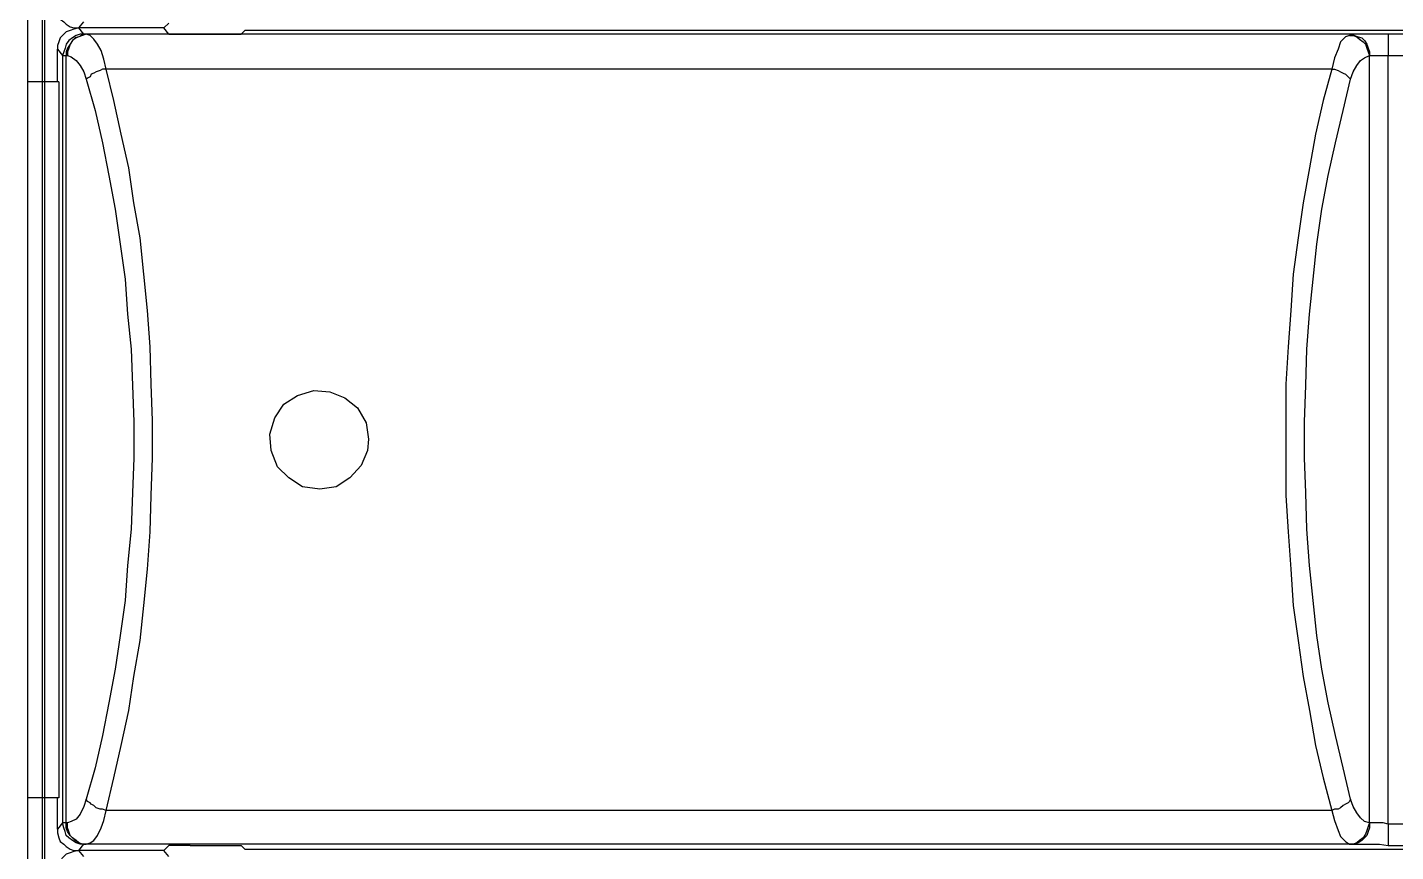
# Model space of a CAD drawing. Header units: centimetres. Extents: x -9.3 to 8.8, y -8.1 to 9.2.
# Drawn here: x -2.491 to -0.557, y 3.106 to 4.27 of the extents above; entities that cross this region are included whole.
import ezdxf

# ---------------------------------------------------------------- set-up
doc = ezdxf.new("R2010")
doc.units = ezdxf.units.CM
doc.header["$MEASUREMENT"] = 0
doc.layers.add('Camada 1', color=7, linetype='Continuous')

msp = doc.modelspace()

# ---------------------------------------------------------------- linework, layer by layer
at = {"layer": 'Camada 1', "color": 250, "lineweight": 25}
for points in [[(-2.49061, 6.68867), (-2.49061, 6.68867), (-2.49061, -0.45508), (-2.49061, -0.45508)], [(-2.46944, -0.43744), (-2.46944, -0.43744), (-2.46944, 6.67103), (-2.46944, 6.67103)], [(-2.46591, -0.43392), (-2.46591, -0.43392), (-2.46591, 6.6675), (-2.46591, 6.6675)], [(-2.41794, 4.26932), (-2.41794, 4.26932), (-2.41085, 4.27814), (-2.41085, 4.27814)], [(-2.29792, 4.26932), (-2.29792, 4.26932), (-2.29083, 4.27637), (-2.29083, 4.27637)], [(-2.29792, 4.26932), (-2.29792, 4.26932), (-2.41794, 4.26932), (-2.41794, 4.26932)], [(-2.29792, 4.26932), (-2.29792, 4.26932), (-2.41794, 4.26932), (-2.41794, 4.26932)], [(-2.41085, 4.2605), (-2.41085, 4.2605), (-2.41794, 4.26932), (-2.41794, 4.26932)], [(-2.40912, 4.2605), (-2.40912, 4.2605), (-2.41085, 4.2605), (-2.41085, 4.2605)], [(-2.40735, 4.2605), (-2.40735, 4.2605), (-2.40912, 4.2605), (-2.40912, 4.2605)], [(-0.61916, 4.2605), (-0.61916, 4.2605), (-2.40735, 4.2605), (-2.40735, 4.2605)], [(-2.29083, 4.2605), (-2.29083, 4.2605), (-2.29792, 4.26932), (-2.29792, 4.26932)], [(-2.29083, 4.2605), (-2.29083, 4.2605), (-2.26081, 4.2605), (-2.26081, 4.2605)], [(-2.26081, 4.2605), (-2.26081, 4.2605), (-2.18845, 4.2605), (-2.18845, 4.2605)], [(-2.18845, 4.2605), (-2.18845, 4.2605), (-2.18316, 4.26579), (-2.18316, 4.26579)], [(1.07015, 4.26579), (1.07015, 4.26579), (-2.18316, 4.26579), (-2.18316, 4.26579)], [(-0.61916, 4.2605), (-0.61916, 4.2605), (-0.62269, 4.25873), (-0.62269, 4.25873)], [(-0.56797, 4.2605), (-0.56797, 4.2605), (-0.61916, 4.2605), (-0.61916, 4.2605)], [(-0.56797, 4.2605), (-0.56797, 4.2605), (-0.56797, 4.23048), (-0.56797, 4.23048)], [(-0.5468, 4.2605), (-0.5468, 4.2605), (-0.56797, 4.2605), (-0.56797, 4.2605)], [(-2.44796, 4.2393), (-2.44796, 4.2393), (-2.4409, 4.23048), (-2.4409, 4.23048)], [(-2.44796, 4.1934), (-2.44796, 4.1934), (-2.44796, 4.2393), (-2.44796, 4.2393)], [(-2.4409, 4.23048), (-2.4409, 4.23048), (-2.43558, 4.23048), (-2.43558, 4.23048)], [(-2.4409, 4.23048), (-2.4409, 4.23048), (-2.4409, 3.14664), (-2.4409, 3.14664)], [(-2.43558, 4.23048), (-2.43558, 4.23048), (-2.43385, 4.23048), (-2.43385, 4.23048)], [(-2.43558, 3.14664), (-2.43558, 3.14664), (-2.43558, 4.23048), (-2.43558, 4.23048)], [(-0.59446, 3.14664), (-0.59446, 3.14664), (-0.59446, 4.23048), (-0.59446, 4.23048)], [(-0.59446, 4.23048), (-0.59446, 4.23048), (-0.59446, 4.23048), (-0.59446, 4.23048)], [(-0.59446, 4.23048), (-0.59446, 4.23048), (-0.56797, 4.23048), (-0.56797, 4.23048)], [(-0.56797, 3.14487), (-0.56797, 3.14487), (-0.56797, 4.23048), (-0.56797, 4.23048)], [(-0.56797, 4.23048), (-0.56797, 4.23048), (-0.5468, 4.23048), (-0.5468, 4.23048)], [(-0.64742, 4.21104), (-0.64742, 4.21104), (-2.3791, 4.21104), (-2.3791, 4.21104)], [(-2.44619, 4.1934), (-2.44619, 4.1934), (-2.49061, 4.1934), (-2.49061, 4.1934)], [(-2.44619, 4.1934), (-2.44619, 4.1934), (-2.44619, 3.18192), (-2.44619, 3.18192)], [(-2.44619, 3.18192), (-2.44619, 3.18192), (-2.49061, 3.18192), (-2.49061, 3.18192)], [(-2.44796, 3.13782), (-2.44796, 3.13782), (-2.44796, 3.18192), (-2.44796, 3.18192)], [(-0.64742, 3.16428), (-0.64742, 3.16428), (-2.3791, 3.16428), (-2.3791, 3.16428)], [(-2.4409, 3.14664), (-2.4409, 3.14664), (-2.44796, 3.13782), (-2.44796, 3.13782)], [(-2.43558, 3.14664), (-2.43558, 3.14664), (-2.4409, 3.14664), (-2.4409, 3.14664)], [(-2.43385, 3.14664), (-2.43385, 3.14664), (-2.43558, 3.14664), (-2.43558, 3.14664)], [(-0.59446, 3.14664), (-0.59446, 3.14664), (-0.59446, 3.14664), (-0.59446, 3.14664)], [(-0.56797, 3.14487), (-0.56797, 3.14487), (-0.56797, 3.11485), (-0.56797, 3.11485)], [(-0.5468, 3.14487), (-0.5468, 3.14487), (-0.56797, 3.14487), (-0.56797, 3.14487)], [(-2.41794, 3.1078), (-2.41794, 3.1078), (-2.41085, 3.11662), (-2.41085, 3.11662)], [(-2.41085, 3.11662), (-2.41085, 3.11662), (-2.40912, 3.11662), (-2.40912, 3.11662)], [(-2.40912, 3.11662), (-2.40912, 3.11662), (-2.40735, 3.11662), (-2.40735, 3.11662)], [(-0.61916, 3.11662), (-0.61916, 3.11662), (-2.40735, 3.11662), (-2.40735, 3.11662)], [(-2.29792, 3.1078), (-2.29792, 3.1078), (-2.29083, 3.11485), (-2.29083, 3.11485)], [(-2.26081, 3.11485), (-2.26081, 3.11485), (-2.29083, 3.11485), (-2.29083, 3.11485)], [(-2.26081, 3.11485), (-2.26081, 3.11485), (-2.18845, 3.11485), (-2.18845, 3.11485)], [(-2.18845, 3.11485), (-2.18845, 3.11485), (-2.18316, 3.10956), (-2.18316, 3.10956)], [(-0.62269, 3.11662), (-0.62269, 3.11662), (-0.61916, 3.11662), (-0.61916, 3.11662)], [(-0.56797, 3.11485), (-0.56797, 3.11485), (-0.5468, 3.11485), (-0.5468, 3.11485)], [(-2.29792, 3.1078), (-2.29792, 3.1078), (-2.41794, 3.1078), (-2.41794, 3.1078)], [(-2.29792, 3.1078), (-2.29792, 3.1078), (-2.41794, 3.1078), (-2.41794, 3.1078)], [(-2.41085, 3.09898), (-2.41085, 3.09898), (-2.41794, 3.1078), (-2.41794, 3.1078)], [(-2.29083, 3.09898), (-2.29083, 3.09898), (-2.29792, 3.1078), (-2.29792, 3.1078)], [(-2.18316, 3.10956), (-2.18316, 3.10956), (1.07015, 3.10956), (1.07015, 3.10956)]]:
    msp.add_open_spline(points, degree=3, dxfattribs=at)
for points, knots in [([(-2.44796, 4.2993), (-2.44796, 4.2993), (-2.44796, 4.29401), (-2.44796, 4.29401), (-2.44796, 4.29401), (-2.44619, 4.28696), (-2.44619, 4.28696), (-2.44619, 4.28696), (-2.4444, 4.28166), (-2.4444, 4.28166), (-2.4444, 4.28166), (-2.4391, 4.27814), (-2.4391, 4.27814), (-2.4391, 4.27814), (-2.43558, 4.27461), (-2.43558, 4.27461), (-2.43558, 4.27461), (-2.43028, 4.27108), (-2.43028, 4.27108), (-2.43028, 4.27108), (-2.42499, 4.26932), (-2.42499, 4.26932), (-2.42499, 4.26932), (-2.41794, 4.26932), (-2.41794, 4.26932)], [0, 0, 0, 0, 0.125, 0.125, 0.125, 0.25, 0.25, 0.25, 0.375, 0.375, 0.375, 0.5, 0.5, 0.5, 0.625, 0.625, 0.625, 0.75, 0.75, 0.75, 0.875, 0.875, 0.875, 1, 1, 1, 1]), ([(-2.41794, 4.26932), (-2.41794, 4.26932), (-2.42499, 4.26755), (-2.42499, 4.26755), (-2.42499, 4.26755), (-2.43028, 4.26579), (-2.43028, 4.26579), (-2.43028, 4.26579), (-2.43558, 4.26403), (-2.43558, 4.26403), (-2.43558, 4.26403), (-2.4391, 4.2605), (-2.4391, 4.2605), (-2.4391, 4.2605), (-2.4444, 4.25521), (-2.4444, 4.25521), (-2.4444, 4.25521), (-2.44619, 4.24991), (-2.44619, 4.24991), (-2.44619, 4.24991), (-2.44796, 4.24459), (-2.44796, 4.24459), (-2.44796, 4.24459), (-2.44796, 4.2393), (-2.44796, 4.2393)], [0, 0, 0, 0, 0.125, 0.125, 0.125, 0.25, 0.25, 0.25, 0.375, 0.375, 0.375, 0.5, 0.5, 0.5, 0.625, 0.625, 0.625, 0.75, 0.75, 0.75, 0.875, 0.875, 0.875, 1, 1, 1, 1]), ([(-2.41085, 4.2605), (-2.41085, 4.2605), (-2.41617, 4.2605), (-2.41617, 4.2605), (-2.41617, 4.2605), (-2.42146, 4.25873), (-2.42146, 4.25873), (-2.42146, 4.25873), (-2.42676, 4.25521), (-2.42676, 4.25521), (-2.42676, 4.25521), (-2.43205, 4.25164), (-2.43205, 4.25164), (-2.43205, 4.25164), (-2.43558, 4.24639), (-2.43558, 4.24639), (-2.43558, 4.24639), (-2.43734, 4.24106), (-2.43734, 4.24106), (-2.43734, 4.24106), (-2.4391, 4.23577), (-2.4391, 4.23577), (-2.4391, 4.23577), (-2.4409, 4.23048), (-2.4409, 4.23048)], [0, 0, 0, 0, 0.125, 0.125, 0.125, 0.25, 0.25, 0.25, 0.375, 0.375, 0.375, 0.5, 0.5, 0.5, 0.625, 0.625, 0.625, 0.75, 0.75, 0.75, 0.875, 0.875, 0.875, 1, 1, 1, 1]), ([(-2.40912, 4.2605), (-2.40912, 4.2605), (-2.41441, 4.25873), (-2.41441, 4.25873), (-2.41441, 4.25873), (-2.41794, 4.25697), (-2.41794, 4.25697), (-2.41794, 4.25697), (-2.42323, 4.25521), (-2.42323, 4.25521), (-2.42323, 4.25521), (-2.42676, 4.25164), (-2.42676, 4.25164), (-2.42676, 4.25164), (-2.43028, 4.24639), (-2.43028, 4.24639), (-2.43028, 4.24639), (-2.43385, 4.24106), (-2.43385, 4.24106), (-2.43385, 4.24106), (-2.43558, 4.23577), (-2.43558, 4.23577), (-2.43558, 4.23577), (-2.43558, 4.23048), (-2.43558, 4.23048)], [0, 0, 0, 0, 0.125, 0.125, 0.125, 0.25, 0.25, 0.25, 0.375, 0.375, 0.375, 0.5, 0.5, 0.5, 0.625, 0.625, 0.625, 0.75, 0.75, 0.75, 0.875, 0.875, 0.875, 1, 1, 1, 1]), ([(-2.40735, 4.2605), (-2.40735, 4.2605), (-2.41265, 4.25873), (-2.41265, 4.25873), (-2.41265, 4.25873), (-2.41794, 4.25697), (-2.41794, 4.25697), (-2.41794, 4.25697), (-2.42146, 4.25521), (-2.42146, 4.25521), (-2.42146, 4.25521), (-2.42676, 4.25164), (-2.42676, 4.25164), (-2.42676, 4.25164), (-2.43028, 4.24639), (-2.43028, 4.24639), (-2.43028, 4.24639), (-2.43205, 4.24106), (-2.43205, 4.24106), (-2.43205, 4.24106), (-2.43385, 4.23577), (-2.43385, 4.23577), (-2.43385, 4.23577), (-2.43385, 4.23048), (-2.43385, 4.23048)], [0, 0, 0, 0, 0.125, 0.125, 0.125, 0.25, 0.25, 0.25, 0.375, 0.375, 0.375, 0.5, 0.5, 0.5, 0.625, 0.625, 0.625, 0.75, 0.75, 0.75, 0.875, 0.875, 0.875, 1, 1, 1, 1]), ([(-2.3791, 4.21104), (-2.3791, 4.21104), (-2.38262, 4.22518), (-2.38262, 4.22518), (-2.38262, 4.22518), (-2.38615, 4.23753), (-2.38615, 4.23753), (-2.38615, 4.23753), (-2.39144, 4.24639), (-2.39144, 4.24639), (-2.39144, 4.24639), (-2.39673, 4.25344), (-2.39673, 4.25344), (-2.39673, 4.25344), (-2.40203, 4.25873), (-2.40203, 4.25873), (-2.40203, 4.25873), (-2.40735, 4.2605), (-2.40735, 4.2605)], [0, 0, 0, 0, 0.1666667, 0.1666667, 0.1666667, 0.3333333, 0.3333333, 0.3333333, 0.5, 0.5, 0.5, 0.6666667, 0.6666667, 0.6666667, 0.8333333, 0.8333333, 0.8333333, 1, 1, 1, 1]), ([(-0.62269, 4.25873), (-0.62269, 4.25873), (-0.62801, 4.25697), (-0.62801, 4.25697), (-0.62801, 4.25697), (-0.63507, 4.24991), (-0.63507, 4.24991), (-0.63507, 4.24991), (-0.6386, 4.2393), (-0.6386, 4.2393), (-0.6386, 4.2393), (-0.64389, 4.22695), (-0.64389, 4.22695), (-0.64389, 4.22695), (-0.64742, 4.21104), (-0.64742, 4.21104)], [0, 0, 0, 0, 0.2, 0.2, 0.2, 0.4, 0.4, 0.4, 0.6, 0.6, 0.6, 0.8, 0.8, 0.8, 1, 1, 1, 1]), ([(-0.62269, 4.25873), (-0.62269, 4.25873), (-0.61739, 4.25873), (-0.61739, 4.25873), (-0.61739, 4.25873), (-0.6121, 4.25697), (-0.6121, 4.25697), (-0.6121, 4.25697), (-0.60857, 4.25344), (-0.60857, 4.25344), (-0.60857, 4.25344), (-0.60328, 4.24991), (-0.60328, 4.24991), (-0.60328, 4.24991), (-0.59976, 4.24639), (-0.59976, 4.24639), (-0.59976, 4.24639), (-0.59799, 4.24106), (-0.59799, 4.24106), (-0.59799, 4.24106), (-0.59623, 4.23577), (-0.59623, 4.23577), (-0.59623, 4.23577), (-0.59446, 4.23048), (-0.59446, 4.23048)], [0, 0, 0, 0, 0.125, 0.125, 0.125, 0.25, 0.25, 0.25, 0.375, 0.375, 0.375, 0.5, 0.5, 0.5, 0.625, 0.625, 0.625, 0.75, 0.75, 0.75, 0.875, 0.875, 0.875, 1, 1, 1, 1]), ([(-0.61916, 4.2605), (-0.61916, 4.2605), (-0.61563, 4.25873), (-0.61563, 4.25873), (-0.61563, 4.25873), (-0.61034, 4.25697), (-0.61034, 4.25697), (-0.61034, 4.25697), (-0.60505, 4.25521), (-0.60505, 4.25521), (-0.60505, 4.25521), (-0.60152, 4.25164), (-0.60152, 4.25164), (-0.60152, 4.25164), (-0.59799, 4.24639), (-0.59799, 4.24639), (-0.59799, 4.24639), (-0.59623, 4.24106), (-0.59623, 4.24106), (-0.59623, 4.24106), (-0.59446, 4.23577), (-0.59446, 4.23577), (-0.59446, 4.23577), (-0.59446, 4.23048), (-0.59446, 4.23048)], [0, 0, 0, 0, 0.125, 0.125, 0.125, 0.25, 0.25, 0.25, 0.375, 0.375, 0.375, 0.5, 0.5, 0.5, 0.625, 0.625, 0.625, 0.75, 0.75, 0.75, 0.875, 0.875, 0.875, 1, 1, 1, 1]), ([(-2.43385, 4.23048), (-2.43385, 4.23048), (-2.42852, 4.22871), (-2.42852, 4.22871), (-2.42852, 4.22871), (-2.42146, 4.22342), (-2.42146, 4.22342), (-2.42146, 4.22342), (-2.41617, 4.21637), (-2.41617, 4.21637), (-2.41617, 4.21637), (-2.41085, 4.20751), (-2.41085, 4.20751), (-2.41085, 4.20751), (-2.40735, 4.19693), (-2.40735, 4.19693)], [0, 0, 0, 0, 0.2, 0.2, 0.2, 0.4, 0.4, 0.4, 0.6, 0.6, 0.6, 0.8, 0.8, 0.8, 1, 1, 1, 1]), ([(-0.62096, 4.19693), (-0.62096, 4.19693), (-0.61739, 4.20751), (-0.61739, 4.20751), (-0.61739, 4.20751), (-0.6121, 4.21637), (-0.6121, 4.21637), (-0.6121, 4.21637), (-0.60681, 4.22342), (-0.60681, 4.22342), (-0.60681, 4.22342), (-0.60152, 4.22695), (-0.60152, 4.22695), (-0.60152, 4.22695), (-0.59446, 4.23048), (-0.59446, 4.23048)], [0, 0, 0, 0, 0.2, 0.2, 0.2, 0.4, 0.4, 0.4, 0.6, 0.6, 0.6, 0.8, 0.8, 0.8, 1, 1, 1, 1]), ([(-2.3791, 4.21104), (-2.3791, 4.21104), (-2.38439, 4.21104), (-2.38439, 4.21104), (-2.38439, 4.21104), (-2.38792, 4.20927), (-2.38792, 4.20927), (-2.38792, 4.20927), (-2.39321, 4.20751), (-2.39321, 4.20751), (-2.39321, 4.20751), (-2.39673, 4.20575), (-2.39673, 4.20575), (-2.39673, 4.20575), (-2.4003, 4.20398), (-2.4003, 4.20398), (-2.4003, 4.20398), (-2.40203, 4.20046), (-2.40203, 4.20046), (-2.40203, 4.20046), (-2.40559, 4.19869), (-2.40559, 4.19869), (-2.40559, 4.19869), (-2.40735, 4.19693), (-2.40735, 4.19693)], [0, 0, 0, 0, 0.125, 0.125, 0.125, 0.25, 0.25, 0.25, 0.375, 0.375, 0.375, 0.5, 0.5, 0.5, 0.625, 0.625, 0.625, 0.75, 0.75, 0.75, 0.875, 0.875, 0.875, 1, 1, 1, 1]), ([(-2.40735, 4.19693), (-2.40735, 4.19693), (-2.39497, 4.15279), (-2.39497, 4.15279), (-2.39497, 4.15279), (-2.38439, 4.1069), (-2.38439, 4.1069), (-2.38439, 4.1069), (-2.37557, 4.061), (-2.37557, 4.061), (-2.37557, 4.061), (-2.36675, 4.01334), (-2.36675, 4.01334), (-2.36675, 4.01334), (-2.35969, 3.96392), (-2.35969, 3.96392), (-2.35969, 3.96392), (-2.3526, 3.91449), (-2.3526, 3.91449), (-2.3526, 3.91449), (-2.34907, 3.86507), (-2.34907, 3.86507), (-2.34907, 3.86507), (-2.34378, 3.81565), (-2.34378, 3.81565), (-2.34378, 3.81565), (-2.34202, 3.76446), (-2.34202, 3.76446), (-2.34202, 3.76446), (-2.34026, 3.71327), (-2.34026, 3.71327), (-2.34026, 3.71327), (-2.34026, 3.66208), (-2.34026, 3.66208), (-2.34026, 3.66208), (-2.34202, 3.61262), (-2.34202, 3.61262), (-2.34202, 3.61262), (-2.34378, 3.56147), (-2.34378, 3.56147), (-2.34378, 3.56147), (-2.34907, 3.51028), (-2.34907, 3.51028), (-2.34907, 3.51028), (-2.3526, 3.46082), (-2.3526, 3.46082), (-2.3526, 3.46082), (-2.35969, 3.41143), (-2.35969, 3.41143), (-2.35969, 3.41143), (-2.36675, 3.36374), (-2.36675, 3.36374), (-2.36675, 3.36374), (-2.37557, 3.31608), (-2.37557, 3.31608), (-2.37557, 3.31608), (-2.38439, 3.27018), (-2.38439, 3.27018), (-2.38439, 3.27018), (-2.39497, 3.22432), (-2.39497, 3.22432), (-2.39497, 3.22432), (-2.40735, 3.18015), (-2.40735, 3.18015)], [0, 0, 0, 0, 0.047619, 0.047619, 0.047619, 0.0952381, 0.0952381, 0.0952381, 0.1428571, 0.1428571, 0.1428571, 0.1904762, 0.1904762, 0.1904762, 0.2380952, 0.2380952, 0.2380952, 0.2857143, 0.2857143, 0.2857143, 0.3333333, 0.3333333, 0.3333333, 0.3809524, 0.3809524, 0.3809524, 0.4285714, 0.4285714, 0.4285714, 0.4761905, 0.4761905, 0.4761905, 0.5238095, 0.5238095, 0.5238095, 0.5714286, 0.5714286, 0.5714286, 0.6190476, 0.6190476, 0.6190476, 0.6666667, 0.6666667, 0.6666667, 0.7142857, 0.7142857, 0.7142857, 0.7619048, 0.7619048, 0.7619048, 0.8095238, 0.8095238, 0.8095238, 0.8571429, 0.8571429, 0.8571429, 0.9047619, 0.9047619, 0.9047619, 0.952381, 0.952381, 0.952381, 1, 1, 1, 1]), ([(-2.3791, 3.16428), (-2.3791, 3.16428), (-2.36851, 3.21017), (-2.36851, 3.21017), (-2.36851, 3.21017), (-2.35793, 3.25607), (-2.35793, 3.25607), (-2.35793, 3.25607), (-2.34731, 3.30549), (-2.34731, 3.30549), (-2.34731, 3.30549), (-2.34026, 3.35315), (-2.34026, 3.35315), (-2.34026, 3.35315), (-2.33144, 3.40434), (-2.33144, 3.40434), (-2.33144, 3.40434), (-2.32614, 3.45377), (-2.32614, 3.45377), (-2.32614, 3.45377), (-2.32085, 3.50499), (-2.32085, 3.50499), (-2.32085, 3.50499), (-2.31732, 3.55794), (-2.31732, 3.55794), (-2.31732, 3.55794), (-2.31556, 3.60913), (-2.31556, 3.60913), (-2.31556, 3.60913), (-2.3138, 3.66208), (-2.3138, 3.66208), (-2.3138, 3.66208), (-2.3138, 3.71503), (-2.3138, 3.71503), (-2.3138, 3.71503), (-2.31556, 3.76622), (-2.31556, 3.76622), (-2.31556, 3.76622), (-2.31732, 3.81917), (-2.31732, 3.81917), (-2.31732, 3.81917), (-2.32085, 3.87036), (-2.32085, 3.87036), (-2.32085, 3.87036), (-2.32614, 3.92158), (-2.32614, 3.92158), (-2.32614, 3.92158), (-2.33144, 3.97277), (-2.33144, 3.97277), (-2.33144, 3.97277), (-2.34026, 4.02216), (-2.34026, 4.02216), (-2.34026, 4.02216), (-2.34731, 4.07162), (-2.34731, 4.07162), (-2.34731, 4.07162), (-2.35793, 4.11925), (-2.35793, 4.11925), (-2.35793, 4.11925), (-2.36851, 4.16694), (-2.36851, 4.16694), (-2.36851, 4.16694), (-2.3791, 4.21104), (-2.3791, 4.21104)], [0, 0, 0, 0, 0.047619, 0.047619, 0.047619, 0.0952381, 0.0952381, 0.0952381, 0.1428571, 0.1428571, 0.1428571, 0.1904762, 0.1904762, 0.1904762, 0.2380952, 0.2380952, 0.2380952, 0.2857143, 0.2857143, 0.2857143, 0.3333333, 0.3333333, 0.3333333, 0.3809524, 0.3809524, 0.3809524, 0.4285714, 0.4285714, 0.4285714, 0.4761905, 0.4761905, 0.4761905, 0.5238095, 0.5238095, 0.5238095, 0.5714286, 0.5714286, 0.5714286, 0.6190476, 0.6190476, 0.6190476, 0.6666667, 0.6666667, 0.6666667, 0.7142857, 0.7142857, 0.7142857, 0.7619048, 0.7619048, 0.7619048, 0.8095238, 0.8095238, 0.8095238, 0.8571429, 0.8571429, 0.8571429, 0.9047619, 0.9047619, 0.9047619, 0.952381, 0.952381, 0.952381, 1, 1, 1, 1]), ([(-0.64742, 4.21104), (-0.64742, 4.21104), (-0.65976, 4.16694), (-0.65976, 4.16694), (-0.65976, 4.16694), (-0.67038, 4.11925), (-0.67038, 4.11925), (-0.67038, 4.11925), (-0.6792, 4.07162), (-0.6792, 4.07162), (-0.6792, 4.07162), (-0.68802, 4.02216), (-0.68802, 4.02216), (-0.68802, 4.02216), (-0.69508, 3.97277), (-0.69508, 3.97277), (-0.69508, 3.97277), (-0.70213, 3.92158), (-0.70213, 3.92158), (-0.70213, 3.92158), (-0.70566, 3.87036), (-0.70566, 3.87036), (-0.70566, 3.87036), (-0.70919, 3.81917), (-0.70919, 3.81917), (-0.70919, 3.81917), (-0.71275, 3.76622), (-0.71275, 3.76622), (-0.71275, 3.76622), (-0.71275, 3.60913), (-0.71275, 3.60913), (-0.71275, 3.60913), (-0.70919, 3.55794), (-0.70919, 3.55794), (-0.70919, 3.55794), (-0.70566, 3.50499), (-0.70566, 3.50499), (-0.70566, 3.50499), (-0.70213, 3.45377), (-0.70213, 3.45377), (-0.70213, 3.45377), (-0.69508, 3.40434), (-0.69508, 3.40434), (-0.69508, 3.40434), (-0.68802, 3.35315), (-0.68802, 3.35315), (-0.68802, 3.35315), (-0.6792, 3.30549), (-0.6792, 3.30549), (-0.6792, 3.30549), (-0.67038, 3.25607), (-0.67038, 3.25607), (-0.67038, 3.25607), (-0.65976, 3.21017), (-0.65976, 3.21017), (-0.65976, 3.21017), (-0.64742, 3.16428), (-0.64742, 3.16428)], [0, 0, 0, 0, 0.0526316, 0.0526316, 0.0526316, 0.1052632, 0.1052632, 0.1052632, 0.1578947, 0.1578947, 0.1578947, 0.2105263, 0.2105263, 0.2105263, 0.2631579, 0.2631579, 0.2631579, 0.3157895, 0.3157895, 0.3157895, 0.3684211, 0.3684211, 0.3684211, 0.4210526, 0.4210526, 0.4210526, 0.4736842, 0.4736842, 0.4736842, 0.5263158, 0.5263158, 0.5263158, 0.5789474, 0.5789474, 0.5789474, 0.6315789, 0.6315789, 0.6315789, 0.6842105, 0.6842105, 0.6842105, 0.7368421, 0.7368421, 0.7368421, 0.7894737, 0.7894737, 0.7894737, 0.8421053, 0.8421053, 0.8421053, 0.8947368, 0.8947368, 0.8947368, 0.9473684, 0.9473684, 0.9473684, 1, 1, 1, 1]), ([(-0.62096, 3.18015), (-0.62096, 3.18015), (-0.63154, 3.22432), (-0.63154, 3.22432), (-0.63154, 3.22432), (-0.64212, 3.27018), (-0.64212, 3.27018), (-0.64212, 3.27018), (-0.65271, 3.31608), (-0.65271, 3.31608), (-0.65271, 3.31608), (-0.66153, 3.36374), (-0.66153, 3.36374), (-0.66153, 3.36374), (-0.66858, 3.41143), (-0.66858, 3.41143), (-0.66858, 3.41143), (-0.67387, 3.46082), (-0.67387, 3.46082), (-0.67387, 3.46082), (-0.6792, 3.51028), (-0.6792, 3.51028), (-0.6792, 3.51028), (-0.68273, 3.56147), (-0.68273, 3.56147), (-0.68273, 3.56147), (-0.68449, 3.61262), (-0.68449, 3.61262), (-0.68449, 3.61262), (-0.68626, 3.66208), (-0.68626, 3.66208), (-0.68626, 3.66208), (-0.68626, 3.71327), (-0.68626, 3.71327), (-0.68626, 3.71327), (-0.68449, 3.76446), (-0.68449, 3.76446), (-0.68449, 3.76446), (-0.68273, 3.81565), (-0.68273, 3.81565), (-0.68273, 3.81565), (-0.6792, 3.86507), (-0.6792, 3.86507), (-0.6792, 3.86507), (-0.67387, 3.91449), (-0.67387, 3.91449), (-0.67387, 3.91449), (-0.66858, 3.96392), (-0.66858, 3.96392), (-0.66858, 3.96392), (-0.66153, 4.01334), (-0.66153, 4.01334), (-0.66153, 4.01334), (-0.65271, 4.061), (-0.65271, 4.061), (-0.65271, 4.061), (-0.64212, 4.1069), (-0.64212, 4.1069), (-0.64212, 4.1069), (-0.63154, 4.15279), (-0.63154, 4.15279), (-0.63154, 4.15279), (-0.62096, 4.19693), (-0.62096, 4.19693)], [0, 0, 0, 0, 0.047619, 0.047619, 0.047619, 0.0952381, 0.0952381, 0.0952381, 0.1428571, 0.1428571, 0.1428571, 0.1904762, 0.1904762, 0.1904762, 0.2380952, 0.2380952, 0.2380952, 0.2857143, 0.2857143, 0.2857143, 0.3333333, 0.3333333, 0.3333333, 0.3809524, 0.3809524, 0.3809524, 0.4285714, 0.4285714, 0.4285714, 0.4761905, 0.4761905, 0.4761905, 0.5238095, 0.5238095, 0.5238095, 0.5714286, 0.5714286, 0.5714286, 0.6190476, 0.6190476, 0.6190476, 0.6666667, 0.6666667, 0.6666667, 0.7142857, 0.7142857, 0.7142857, 0.7619048, 0.7619048, 0.7619048, 0.8095238, 0.8095238, 0.8095238, 0.8571429, 0.8571429, 0.8571429, 0.9047619, 0.9047619, 0.9047619, 0.952381, 0.952381, 0.952381, 1, 1, 1, 1]), ([(-0.64742, 4.21104), (-0.64742, 4.21104), (-0.64389, 4.21104), (-0.64389, 4.21104), (-0.64389, 4.21104), (-0.6386, 4.20927), (-0.6386, 4.20927), (-0.6386, 4.20927), (-0.63507, 4.20751), (-0.63507, 4.20751), (-0.63507, 4.20751), (-0.63154, 4.20575), (-0.63154, 4.20575), (-0.63154, 4.20575), (-0.62801, 4.20398), (-0.62801, 4.20398), (-0.62801, 4.20398), (-0.62449, 4.20046), (-0.62449, 4.20046), (-0.62449, 4.20046), (-0.62269, 4.19869), (-0.62269, 4.19869), (-0.62269, 4.19869), (-0.62096, 4.19693), (-0.62096, 4.19693)], [0, 0, 0, 0, 0.125, 0.125, 0.125, 0.25, 0.25, 0.25, 0.375, 0.375, 0.375, 0.5, 0.5, 0.5, 0.625, 0.625, 0.625, 0.75, 0.75, 0.75, 0.875, 0.875, 0.875, 1, 1, 1, 1]), ([(-2.0084, 3.68854), (-2.0084, 3.68854), (-2.01192, 3.71151), (-2.01192, 3.71151), (-2.01192, 3.71151), (-2.02427, 3.73267), (-2.02427, 3.73267), (-2.02427, 3.73267), (-2.04195, 3.74682), (-2.04195, 3.74682), (-2.04195, 3.74682), (-2.06311, 3.75564), (-2.06311, 3.75564), (-2.06311, 3.75564), (-2.08608, 3.7574), (-2.08608, 3.7574), (-2.08608, 3.7574), (-2.10901, 3.75035), (-2.10901, 3.75035), (-2.10901, 3.75035), (-2.12845, 3.73796), (-2.12845, 3.73796), (-2.12845, 3.73796), (-2.14079, 3.71856), (-2.14079, 3.71856), (-2.14079, 3.71856), (-2.14785, 3.69559), (-2.14785, 3.69559), (-2.14785, 3.69559), (-2.14609, 3.67266), (-2.14609, 3.67266), (-2.14609, 3.67266), (-2.13727, 3.6497), (-2.13727, 3.6497), (-2.13727, 3.6497), (-2.12139, 3.63382), (-2.12139, 3.63382), (-2.12139, 3.63382), (-2.10195, 3.62148), (-2.10195, 3.62148), (-2.10195, 3.62148), (-2.07726, 3.61795), (-2.07726, 3.61795), (-2.07726, 3.61795), (-2.05429, 3.62148), (-2.05429, 3.62148), (-2.05429, 3.62148), (-2.03489, 3.63382), (-2.03489, 3.63382), (-2.03489, 3.63382), (-2.01902, 3.6515), (-2.01902, 3.6515), (-2.01902, 3.6515), (-2.01016, 3.67266), (-2.01016, 3.67266), (-2.01016, 3.67266), (-2.0084, 3.68854), (-2.0084, 3.68854)], [0, 0, 0, 0, 0.0526316, 0.0526316, 0.0526316, 0.1052632, 0.1052632, 0.1052632, 0.1578947, 0.1578947, 0.1578947, 0.2105263, 0.2105263, 0.2105263, 0.2631579, 0.2631579, 0.2631579, 0.3157895, 0.3157895, 0.3157895, 0.3684211, 0.3684211, 0.3684211, 0.4210526, 0.4210526, 0.4210526, 0.4736842, 0.4736842, 0.4736842, 0.5263158, 0.5263158, 0.5263158, 0.5789474, 0.5789474, 0.5789474, 0.6315789, 0.6315789, 0.6315789, 0.6842105, 0.6842105, 0.6842105, 0.7368421, 0.7368421, 0.7368421, 0.7894737, 0.7894737, 0.7894737, 0.8421053, 0.8421053, 0.8421053, 0.8947368, 0.8947368, 0.8947368, 0.9473684, 0.9473684, 0.9473684, 1, 1, 1, 1]), ([(-2.0084, 3.68854), (-2.0084, 3.68854), (-2.01192, 3.71151), (-2.01192, 3.71151), (-2.01192, 3.71151), (-2.02427, 3.73267), (-2.02427, 3.73267), (-2.02427, 3.73267), (-2.04195, 3.74682), (-2.04195, 3.74682), (-2.04195, 3.74682), (-2.06311, 3.75564), (-2.06311, 3.75564), (-2.06311, 3.75564), (-2.08608, 3.7574), (-2.08608, 3.7574), (-2.08608, 3.7574), (-2.10901, 3.75035), (-2.10901, 3.75035), (-2.10901, 3.75035), (-2.12845, 3.73796), (-2.12845, 3.73796), (-2.12845, 3.73796), (-2.14079, 3.71856), (-2.14079, 3.71856), (-2.14079, 3.71856), (-2.14785, 3.69559), (-2.14785, 3.69559), (-2.14785, 3.69559), (-2.14609, 3.67266), (-2.14609, 3.67266), (-2.14609, 3.67266), (-2.13727, 3.6497), (-2.13727, 3.6497), (-2.13727, 3.6497), (-2.12139, 3.63382), (-2.12139, 3.63382), (-2.12139, 3.63382), (-2.10195, 3.62148), (-2.10195, 3.62148), (-2.10195, 3.62148), (-2.07726, 3.61795), (-2.07726, 3.61795), (-2.07726, 3.61795), (-2.05429, 3.62148), (-2.05429, 3.62148), (-2.05429, 3.62148), (-2.03489, 3.63382), (-2.03489, 3.63382), (-2.03489, 3.63382), (-2.01902, 3.6515), (-2.01902, 3.6515), (-2.01902, 3.6515), (-2.01016, 3.67266), (-2.01016, 3.67266), (-2.01016, 3.67266), (-2.0084, 3.68854), (-2.0084, 3.68854)], [0, 0, 0, 0, 0.0526316, 0.0526316, 0.0526316, 0.1052632, 0.1052632, 0.1052632, 0.1578947, 0.1578947, 0.1578947, 0.2105263, 0.2105263, 0.2105263, 0.2631579, 0.2631579, 0.2631579, 0.3157895, 0.3157895, 0.3157895, 0.3684211, 0.3684211, 0.3684211, 0.4210526, 0.4210526, 0.4210526, 0.4736842, 0.4736842, 0.4736842, 0.5263158, 0.5263158, 0.5263158, 0.5789474, 0.5789474, 0.5789474, 0.6315789, 0.6315789, 0.6315789, 0.6842105, 0.6842105, 0.6842105, 0.7368421, 0.7368421, 0.7368421, 0.7894737, 0.7894737, 0.7894737, 0.8421053, 0.8421053, 0.8421053, 0.8947368, 0.8947368, 0.8947368, 0.9473684, 0.9473684, 0.9473684, 1, 1, 1, 1]), ([(-2.40735, 3.18015), (-2.40735, 3.18015), (-2.41085, 3.16957), (-2.41085, 3.16957), (-2.41085, 3.16957), (-2.41617, 3.15898), (-2.41617, 3.15898), (-2.41617, 3.15898), (-2.42146, 3.15193), (-2.42146, 3.15193), (-2.42146, 3.15193), (-2.42852, 3.1484), (-2.42852, 3.1484), (-2.42852, 3.1484), (-2.43385, 3.14664), (-2.43385, 3.14664)], [0, 0, 0, 0, 0.2, 0.2, 0.2, 0.4, 0.4, 0.4, 0.6, 0.6, 0.6, 0.8, 0.8, 0.8, 1, 1, 1, 1]), ([(-2.3791, 3.16428), (-2.3791, 3.16428), (-2.38439, 3.16604), (-2.38439, 3.16604), (-2.38439, 3.16604), (-2.38792, 3.16604), (-2.38792, 3.16604), (-2.38792, 3.16604), (-2.39321, 3.1678), (-2.39321, 3.1678), (-2.39321, 3.1678), (-2.39673, 3.17133), (-2.39673, 3.17133), (-2.39673, 3.17133), (-2.4003, 3.1731), (-2.4003, 3.1731), (-2.4003, 3.1731), (-2.40203, 3.17486), (-2.40203, 3.17486), (-2.40203, 3.17486), (-2.40559, 3.17662), (-2.40559, 3.17662), (-2.40559, 3.17662), (-2.40735, 3.18015), (-2.40735, 3.18015)], [0, 0, 0, 0, 0.125, 0.125, 0.125, 0.25, 0.25, 0.25, 0.375, 0.375, 0.375, 0.5, 0.5, 0.5, 0.625, 0.625, 0.625, 0.75, 0.75, 0.75, 0.875, 0.875, 0.875, 1, 1, 1, 1]), ([(-0.62096, 3.18015), (-0.62096, 3.18015), (-0.62269, 3.17662), (-0.62269, 3.17662), (-0.62269, 3.17662), (-0.62449, 3.17486), (-0.62449, 3.17486), (-0.62449, 3.17486), (-0.62801, 3.1731), (-0.62801, 3.1731), (-0.62801, 3.1731), (-0.63154, 3.17133), (-0.63154, 3.17133), (-0.63154, 3.17133), (-0.63507, 3.1678), (-0.63507, 3.1678), (-0.63507, 3.1678), (-0.6386, 3.16604), (-0.6386, 3.16604), (-0.6386, 3.16604), (-0.64389, 3.16604), (-0.64389, 3.16604), (-0.64389, 3.16604), (-0.64742, 3.16428), (-0.64742, 3.16428)], [0, 0, 0, 0, 0.125, 0.125, 0.125, 0.25, 0.25, 0.25, 0.375, 0.375, 0.375, 0.5, 0.5, 0.5, 0.625, 0.625, 0.625, 0.75, 0.75, 0.75, 0.875, 0.875, 0.875, 1, 1, 1, 1]), ([(-0.59446, 3.14664), (-0.59446, 3.14664), (-0.60152, 3.1484), (-0.60152, 3.1484), (-0.60152, 3.1484), (-0.60681, 3.15369), (-0.60681, 3.15369), (-0.60681, 3.15369), (-0.6121, 3.16075), (-0.6121, 3.16075), (-0.6121, 3.16075), (-0.61739, 3.16957), (-0.61739, 3.16957), (-0.61739, 3.16957), (-0.62096, 3.18015), (-0.62096, 3.18015)], [0, 0, 0, 0, 0.2, 0.2, 0.2, 0.4, 0.4, 0.4, 0.6, 0.6, 0.6, 0.8, 0.8, 0.8, 1, 1, 1, 1]), ([(-2.40735, 3.11662), (-2.40735, 3.11662), (-2.40203, 3.11838), (-2.40203, 3.11838), (-2.40203, 3.11838), (-2.39673, 3.12191), (-2.39673, 3.12191), (-2.39673, 3.12191), (-2.39144, 3.12896), (-2.39144, 3.12896), (-2.39144, 3.12896), (-2.38615, 3.13958), (-2.38615, 3.13958), (-2.38615, 3.13958), (-2.38262, 3.15017), (-2.38262, 3.15017), (-2.38262, 3.15017), (-2.3791, 3.16428), (-2.3791, 3.16428)], [0, 0, 0, 0, 0.1666667, 0.1666667, 0.1666667, 0.3333333, 0.3333333, 0.3333333, 0.5, 0.5, 0.5, 0.6666667, 0.6666667, 0.6666667, 0.8333333, 0.8333333, 0.8333333, 1, 1, 1, 1]), ([(-0.64742, 3.16428), (-0.64742, 3.16428), (-0.64389, 3.15017), (-0.64389, 3.15017), (-0.64389, 3.15017), (-0.6386, 3.13602), (-0.6386, 3.13602), (-0.6386, 3.13602), (-0.63507, 3.1272), (-0.63507, 3.1272), (-0.63507, 3.1272), (-0.62801, 3.12014), (-0.62801, 3.12014), (-0.62801, 3.12014), (-0.62269, 3.11662), (-0.62269, 3.11662)], [0, 0, 0, 0, 0.2, 0.2, 0.2, 0.4, 0.4, 0.4, 0.6, 0.6, 0.6, 0.8, 0.8, 0.8, 1, 1, 1, 1]), ([(-2.44796, 3.13782), (-2.44796, 3.13782), (-2.44796, 3.13253), (-2.44796, 3.13253), (-2.44796, 3.13253), (-2.44619, 3.12544), (-2.44619, 3.12544), (-2.44619, 3.12544), (-2.4444, 3.12014), (-2.4444, 3.12014), (-2.4444, 3.12014), (-2.4391, 3.11662), (-2.4391, 3.11662), (-2.4391, 3.11662), (-2.43558, 3.11309), (-2.43558, 3.11309), (-2.43558, 3.11309), (-2.43028, 3.10956), (-2.43028, 3.10956), (-2.43028, 3.10956), (-2.42499, 3.1078), (-2.42499, 3.1078), (-2.42499, 3.1078), (-2.41794, 3.1078), (-2.41794, 3.1078)], [0, 0, 0, 0, 0.125, 0.125, 0.125, 0.25, 0.25, 0.25, 0.375, 0.375, 0.375, 0.5, 0.5, 0.5, 0.625, 0.625, 0.625, 0.75, 0.75, 0.75, 0.875, 0.875, 0.875, 1, 1, 1, 1]), ([(-2.41085, 3.11662), (-2.41085, 3.11662), (-2.41617, 3.11662), (-2.41617, 3.11662), (-2.41617, 3.11662), (-2.42146, 3.11838), (-2.42146, 3.11838), (-2.42146, 3.11838), (-2.42676, 3.12191), (-2.42676, 3.12191), (-2.42676, 3.12191), (-2.43205, 3.12544), (-2.43205, 3.12544), (-2.43205, 3.12544), (-2.43558, 3.12896), (-2.43558, 3.12896), (-2.43558, 3.12896), (-2.43734, 3.13429), (-2.43734, 3.13429), (-2.43734, 3.13429), (-2.4391, 3.13958), (-2.4391, 3.13958), (-2.4391, 3.13958), (-2.4409, 3.14664), (-2.4409, 3.14664)], [0, 0, 0, 0, 0.125, 0.125, 0.125, 0.25, 0.25, 0.25, 0.375, 0.375, 0.375, 0.5, 0.5, 0.5, 0.625, 0.625, 0.625, 0.75, 0.75, 0.75, 0.875, 0.875, 0.875, 1, 1, 1, 1]), ([(-2.40912, 3.11662), (-2.40912, 3.11662), (-2.41441, 3.11662), (-2.41441, 3.11662), (-2.41441, 3.11662), (-2.41794, 3.11838), (-2.41794, 3.11838), (-2.41794, 3.11838), (-2.42323, 3.12191), (-2.42323, 3.12191), (-2.42323, 3.12191), (-2.42676, 3.12544), (-2.42676, 3.12544), (-2.42676, 3.12544), (-2.43028, 3.12896), (-2.43028, 3.12896), (-2.43028, 3.12896), (-2.43385, 3.13429), (-2.43385, 3.13429), (-2.43385, 3.13429), (-2.43558, 3.13958), (-2.43558, 3.13958), (-2.43558, 3.13958), (-2.43558, 3.14664), (-2.43558, 3.14664)], [0, 0, 0, 0, 0.125, 0.125, 0.125, 0.25, 0.25, 0.25, 0.375, 0.375, 0.375, 0.5, 0.5, 0.5, 0.625, 0.625, 0.625, 0.75, 0.75, 0.75, 0.875, 0.875, 0.875, 1, 1, 1, 1]), ([(-2.40735, 3.11662), (-2.40735, 3.11662), (-2.41265, 3.11662), (-2.41265, 3.11662), (-2.41265, 3.11662), (-2.41794, 3.11838), (-2.41794, 3.11838), (-2.41794, 3.11838), (-2.42146, 3.12191), (-2.42146, 3.12191), (-2.42146, 3.12191), (-2.42676, 3.12544), (-2.42676, 3.12544), (-2.42676, 3.12544), (-2.43028, 3.12896), (-2.43028, 3.12896), (-2.43028, 3.12896), (-2.43205, 3.13429), (-2.43205, 3.13429), (-2.43205, 3.13429), (-2.43385, 3.13958), (-2.43385, 3.13958), (-2.43385, 3.13958), (-2.43385, 3.14664), (-2.43385, 3.14664)], [0, 0, 0, 0, 0.125, 0.125, 0.125, 0.25, 0.25, 0.25, 0.375, 0.375, 0.375, 0.5, 0.5, 0.5, 0.625, 0.625, 0.625, 0.75, 0.75, 0.75, 0.875, 0.875, 0.875, 1, 1, 1, 1]), ([(-0.59446, 3.14664), (-0.59446, 3.14664), (-0.59623, 3.14135), (-0.59623, 3.14135), (-0.59623, 3.14135), (-0.59799, 3.13602), (-0.59799, 3.13602), (-0.59799, 3.13602), (-0.59976, 3.13073), (-0.59976, 3.13073), (-0.59976, 3.13073), (-0.60328, 3.12544), (-0.60328, 3.12544), (-0.60328, 3.12544), (-0.60857, 3.12191), (-0.60857, 3.12191), (-0.60857, 3.12191), (-0.6121, 3.11838), (-0.6121, 3.11838), (-0.6121, 3.11838), (-0.61739, 3.11662), (-0.61739, 3.11662), (-0.61739, 3.11662), (-0.62269, 3.11662), (-0.62269, 3.11662)], [0, 0, 0, 0, 0.125, 0.125, 0.125, 0.25, 0.25, 0.25, 0.375, 0.375, 0.375, 0.5, 0.5, 0.5, 0.625, 0.625, 0.625, 0.75, 0.75, 0.75, 0.875, 0.875, 0.875, 1, 1, 1, 1]), ([(-0.59446, 3.14664), (-0.59446, 3.14664), (-0.59446, 3.13958), (-0.59446, 3.13958), (-0.59446, 3.13958), (-0.59623, 3.13429), (-0.59623, 3.13429), (-0.59623, 3.13429), (-0.59799, 3.12896), (-0.59799, 3.12896), (-0.59799, 3.12896), (-0.60152, 3.12544), (-0.60152, 3.12544), (-0.60152, 3.12544), (-0.60505, 3.12191), (-0.60505, 3.12191), (-0.60505, 3.12191), (-0.61034, 3.11838), (-0.61034, 3.11838), (-0.61034, 3.11838), (-0.61563, 3.11662), (-0.61563, 3.11662), (-0.61563, 3.11662), (-0.61916, 3.11662), (-0.61916, 3.11662)], [0, 0, 0, 0, 0.125, 0.125, 0.125, 0.25, 0.25, 0.25, 0.375, 0.375, 0.375, 0.5, 0.5, 0.5, 0.625, 0.625, 0.625, 0.75, 0.75, 0.75, 0.875, 0.875, 0.875, 1, 1, 1, 1]), ([(-0.56797, 3.14487), (-0.56797, 3.14487), (-0.57503, 3.14664), (-0.57503, 3.14664), (-0.57503, 3.14664), (-0.59446, 3.14664), (-0.59446, 3.14664)], [0, 0, 0, 0, 0.5, 0.5, 0.5, 1, 1, 1, 1]), ([(-0.61916, 3.11662), (-0.61916, 3.11662), (-0.58032, 3.11662), (-0.58032, 3.11662), (-0.58032, 3.11662), (-0.56797, 3.11485), (-0.56797, 3.11485)], [0, 0, 0, 0, 0.5, 0.5, 0.5, 1, 1, 1, 1]), ([(-2.41794, 3.1078), (-2.41794, 3.1078), (-2.42499, 3.10603), (-2.42499, 3.10603), (-2.42499, 3.10603), (-2.43028, 3.10427), (-2.43028, 3.10427), (-2.43028, 3.10427), (-2.43558, 3.1025), (-2.43558, 3.1025), (-2.43558, 3.1025), (-2.4391, 3.09898), (-2.4391, 3.09898), (-2.4391, 3.09898), (-2.4444, 3.09369), (-2.4444, 3.09369), (-2.4444, 3.09369), (-2.44619, 3.08839), (-2.44619, 3.08839), (-2.44619, 3.08839), (-2.44796, 3.0831), (-2.44796, 3.0831), (-2.44796, 3.0831), (-2.44796, 3.07778), (-2.44796, 3.07778)], [0, 0, 0, 0, 0.125, 0.125, 0.125, 0.25, 0.25, 0.25, 0.375, 0.375, 0.375, 0.5, 0.5, 0.5, 0.625, 0.625, 0.625, 0.75, 0.75, 0.75, 0.875, 0.875, 0.875, 1, 1, 1, 1])]:
    msp.add_open_spline(points, degree=3, knots=knots, dxfattribs=at)

doc.saveas('drawing.dxf')
